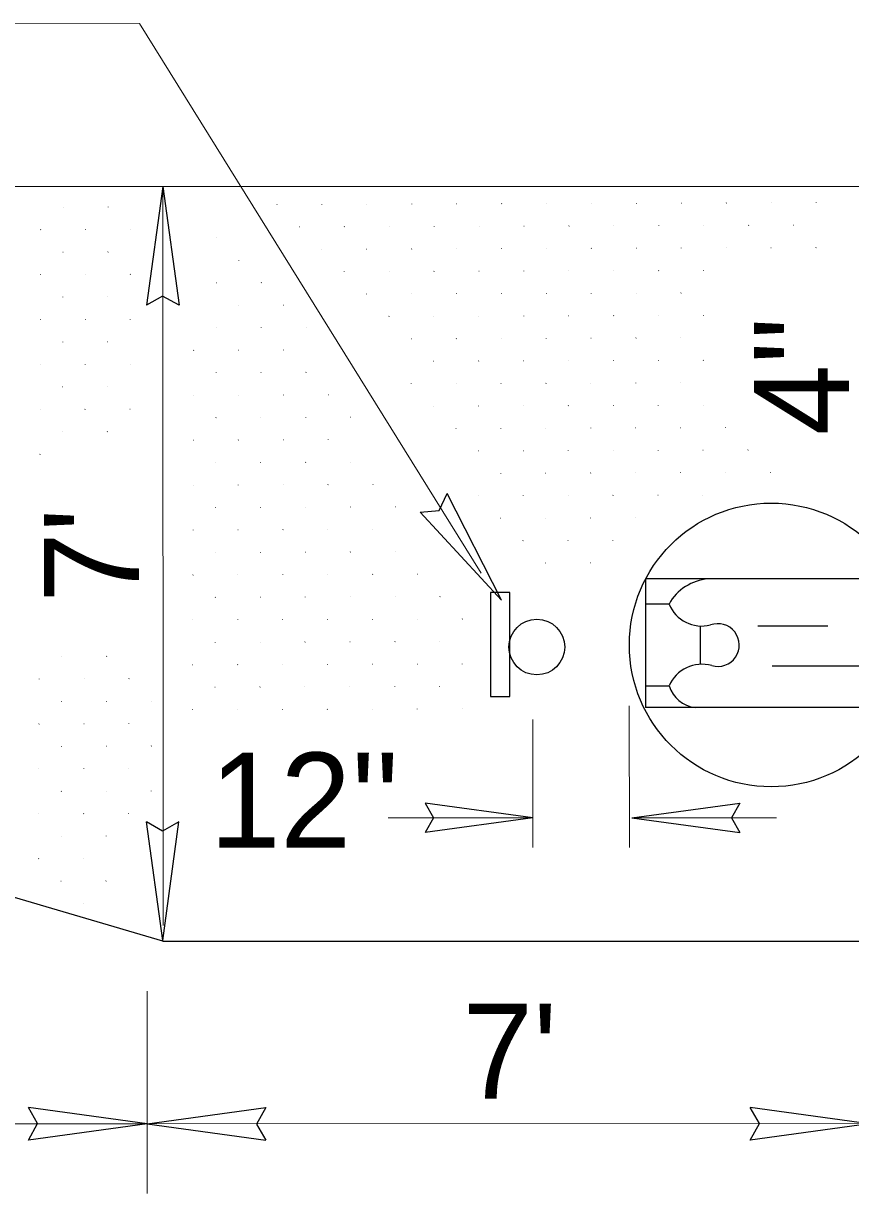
# Model space of a CAD drawing. Extents: x 578 to 948, y 17 to 286.
# Drawn here: x 658.56 to 670.32, y 215.28 to 231.92 of the extents above; entities that cross this region are included whole.
import ezdxf

# ---------------------------------------------------------------- set-up
doc = ezdxf.new("R2010")
doc.units = 0
doc.header["$LTSCALE"] = 0.54
doc.layers.add('1', color=7, linetype='Continuous', lineweight=13)

msp = doc.modelspace()

# ---------------------------------------------------------------- linework, layer by layer
at = {"layer": '1', "lineweight": 25}
for p, q in [((620.2849, 229.5849), (779.4691, 229.6563)), ((660.5401, 229.6029), (660.3071, 227.9152)), ((660.5401, 229.6029), (660.7708, 227.9149)), ((660.5397, 218.8696), (624.1788, 229.5376)), ((665.3576, 223.717), (664.5823, 225.2341)), ((665.3576, 223.717), (664.2018, 224.9687)), ((670.6638, 224.0212), (667.4055, 224.0212)), ((667.4055, 224.0212), (667.4055, 222.1913)), ((667.7409, 223.662), (667.4055, 223.662)), ((668.1873, 222.8043), (668.1873, 223.3518)), ((669.0045, 223.3549), (669.9993, 223.3549)), ((669.2088, 222.7864), (670.6478, 222.7864)), ((667.7398, 222.4965), (667.4055, 222.4965)), ((671.8584, 222.1913), (667.4055, 222.1913)), ((665.8054, 220.6225), (664.271, 220.8333)), ((667.2113, 220.6225), (668.7457, 220.8333)), ((665.8054, 220.6225), (664.271, 220.4117)), ((667.2113, 220.6225), (668.7457, 220.4117)), ((660.5379, 218.8767), (660.305, 220.5643)), ((660.5379, 218.8767), (660.7688, 220.5646)), ((660.5397, 218.8696), (670.6089, 218.8696)), ((660.3157, 216.2698), (658.6278, 216.5018)), ((660.3163, 216.2682), (662.0042, 216.5004)), ((670.5843, 216.2708), (668.8964, 216.5025)), ((660.3157, 216.2698), (658.6278, 216.0379)), ((660.3163, 216.2682), (662.0043, 216.0366)), ((670.5843, 216.2708), (668.8964, 216.0387))]:
    msp.add_line(p, q, dxfattribs=at)
at = {"layer": '1'}
for p, q in [((660.5401, 229.6028), (660.5465, 219.0901)), ((667.1759, 222.2154), (667.1772, 220.2012)), ((665.8027, 222.0216), (665.8038, 220.2003)), ((665.8058, 220.6233), (663.746, 220.6233)), ((667.211, 220.6233), (669.2708, 220.6233)), ((660.316, 218.1543), (660.316, 215.2769))]:
    msp.add_line(p, q, dxfattribs=at)
for points in [[(665.0658, 224.1008), (660.2083, 231.924), (649.5898, 231.9136)], [(659.1231, 229.3107), (659.1211, 229.3086), (659.1231, 229.3107)], [(659.7623, 229.3128), (659.7603, 229.3107), (659.7623, 229.3128)], [(662.1646, 229.3496), (662.1624, 229.3476), (662.1646, 229.3496)], [(662.8037, 229.3517), (662.8017, 229.3496), (662.8037, 229.3517)], [(663.4428, 229.3538), (663.4408, 229.3517), (663.4428, 229.3538)], [(664.082, 229.3558), (664.08, 229.3538), (664.082, 229.3558)], [(664.7213, 229.3579), (664.7191, 229.3558), (664.7213, 229.3579)], [(665.3604, 229.36), (665.3583, 229.3579), (665.3604, 229.36)], [(665.9996, 229.3621), (665.9975, 229.36), (665.9996, 229.3621)], [(666.6388, 229.3641), (666.6367, 229.3621), (666.6388, 229.3641)], [(667.2779, 229.3662), (667.2758, 229.3641), (667.2779, 229.3662)], [(667.9171, 229.3683), (667.915, 229.3662), (667.9171, 229.3683)], [(668.5563, 229.3703), (668.5543, 229.3683), (668.5563, 229.3703)], [(669.1954, 229.3724), (669.1933, 229.3703), (669.1954, 229.3724)], [(669.8346, 229.3744), (669.8325, 229.3724), (669.8346, 229.3744)], [(658.8025, 228.99), (658.8004, 228.988), (658.8025, 228.99)], [(659.4417, 228.9922), (659.4396, 228.99), (659.4417, 228.9922)], [(660.0808, 228.9943), (660.0788, 228.9922), (660.0808, 228.9943)], [(662.4831, 229.0311), (662.481, 229.029), (662.4831, 229.0311)], [(663.1223, 229.0331), (663.1203, 229.0311), (663.1223, 229.0331)], [(663.7614, 229.0353), (663.7593, 229.0331), (663.7614, 229.0353)], [(664.4006, 229.0373), (664.3985, 229.0353), (664.4006, 229.0373)], [(665.0398, 229.0393), (665.0377, 229.0373), (665.0398, 229.0393)], [(665.679, 229.0414), (665.6769, 229.0393), (665.679, 229.0414)], [(666.3181, 229.0435), (666.3161, 229.0414), (666.3181, 229.0435)], [(666.9573, 229.0456), (666.9553, 229.0435), (666.9573, 229.0456)], [(667.5964, 229.0476), (667.5944, 229.0456), (667.5964, 229.0476)], [(668.2357, 229.0498), (668.2335, 229.0476), (668.2357, 229.0498)], [(668.8748, 229.0518), (668.8728, 229.0498), (668.8748, 229.0518)], [(669.514, 229.0538), (669.5119, 229.0518), (669.514, 229.0538)], [(661.3043, 228.8736), (661.3023, 228.8716), (661.3043, 228.8736)], [(668.5543, 228.7312), (668.5521, 228.7291), (668.5543, 228.7312)], [(669.1933, 228.7333), (669.1913, 228.7312), (669.1933, 228.7333)], [(669.8325, 228.7353), (669.8305, 228.7333), (669.8325, 228.7353)], [(659.1211, 228.6715), (659.1189, 228.6694), (659.1211, 228.6715)], [(659.7603, 228.6736), (659.7582, 228.6715), (659.7603, 228.6736)], [(662.8017, 228.7125), (662.7995, 228.7104), (662.8017, 228.7125)], [(663.4408, 228.7146), (663.4388, 228.7125), (663.4408, 228.7146)], [(664.08, 228.7167), (664.0779, 228.7146), (664.08, 228.7167)], [(664.7191, 228.7188), (664.7171, 228.7167), (664.7191, 228.7188)], [(665.3583, 228.7208), (665.3563, 228.7188), (665.3583, 228.7208)], [(665.9975, 228.7229), (665.9954, 228.7208), (665.9975, 228.7229)], [(666.6367, 228.7249), (666.6346, 228.7229), (666.6367, 228.7249)], [(667.2758, 228.727), (667.2738, 228.7249), (667.2758, 228.727)], [(667.915, 228.7291), (667.9129, 228.727), (667.915, 228.7291)], [(661.6228, 228.5551), (661.6208, 228.553), (661.6228, 228.5551)], [(665.0377, 228.4002), (665.0357, 228.3981), (665.0377, 228.4002)], [(665.6769, 228.4023), (665.6748, 228.4002), (665.6769, 228.4023)], [(666.3161, 228.4043), (666.314, 228.4023), (666.3161, 228.4043)], [(666.9553, 228.4064), (666.9532, 228.4043), (666.9553, 228.4064)], [(667.5944, 228.4084), (667.5923, 228.4064), (667.5944, 228.4084)], [(668.2335, 228.4105), (668.2315, 228.4084), (668.2335, 228.4105)], [(658.8004, 228.3509), (658.7983, 228.3488), (658.8004, 228.3509)], [(659.4396, 228.3529), (659.4375, 228.3509), (659.4396, 228.3529)], [(660.0788, 228.3551), (660.0768, 228.3529), (660.0788, 228.3551)], [(661.3023, 228.2344), (661.3001, 228.2323), (661.3023, 228.2344)], [(661.9413, 228.2365), (661.9393, 228.2344), (661.9413, 228.2365)], [(663.1203, 228.3939), (663.1181, 228.3919), (663.1203, 228.3939)], [(663.7593, 228.396), (663.7573, 228.3939), (663.7593, 228.396)], [(664.3985, 228.3981), (664.3965, 228.396), (664.3985, 228.3981)], [(663.4388, 228.0754), (663.4367, 228.0733), (663.4388, 228.0754)], [(664.0779, 228.0775), (664.0758, 228.0754), (664.0779, 228.0775)], [(664.7171, 228.0796), (664.715, 228.0775), (664.7171, 228.0796)], [(665.3563, 228.0816), (665.3542, 228.0796), (665.3563, 228.0816)], [(665.9954, 228.0837), (665.9933, 228.0816), (665.9954, 228.0837)], [(666.6346, 228.0858), (666.6325, 228.0837), (666.6346, 228.0858)], [(667.2738, 228.0878), (667.2718, 228.0858), (667.2738, 228.0878)], [(667.9129, 228.0899), (667.9109, 228.0878), (667.9129, 228.0899)], [(659.1189, 228.0323), (659.1169, 228.0303), (659.1189, 228.0323)], [(659.7582, 228.0343), (659.7561, 228.0323), (659.7582, 228.0343)], [(661.6208, 227.9159), (661.6187, 227.9138), (661.6208, 227.9159)], [(662.2599, 227.9179), (662.2578, 227.9159), (662.2599, 227.9179)], [(663.7573, 227.7568), (663.7552, 227.7548), (663.7573, 227.7568)], [(664.3965, 227.7589), (664.3944, 227.7568), (664.3965, 227.7589)], [(665.0357, 227.761), (665.0336, 227.7589), (665.0357, 227.761)], [(665.6748, 227.7631), (665.6728, 227.761), (665.6748, 227.7631)], [(666.314, 227.7651), (666.3119, 227.7631), (666.314, 227.7651)], [(666.9532, 227.7673), (666.9511, 227.7651), (666.9532, 227.7673)], [(667.5923, 227.7693), (667.5903, 227.7673), (667.5923, 227.7693)], [(668.2315, 227.7713), (668.2294, 227.7693), (668.2315, 227.7713)], [(658.7983, 227.7118), (658.7963, 227.7097), (658.7983, 227.7118)], [(659.4375, 227.7138), (659.4354, 227.7118), (659.4375, 227.7138)], [(660.0768, 227.7158), (660.0746, 227.7138), (660.0768, 227.7158)], [(661.3001, 227.5953), (661.298, 227.5932), (661.3001, 227.5953)], [(661.9393, 227.5973), (661.9372, 227.5953), (661.9393, 227.5973)], [(662.5785, 227.5994), (662.5764, 227.5973), (662.5785, 227.5994)], [(664.0758, 227.4383), (664.0738, 227.4363), (664.0758, 227.4383)], [(664.715, 227.4404), (664.7129, 227.4383), (664.715, 227.4404)], [(665.3542, 227.4425), (665.3522, 227.4404), (665.3542, 227.4425)], [(665.9933, 227.4445), (665.9913, 227.4425), (665.9933, 227.4445)], [(666.6325, 227.4466), (666.6304, 227.4445), (666.6325, 227.4466)], [(667.2718, 227.4487), (667.2696, 227.4466), (667.2718, 227.4487)], [(667.9109, 227.4508), (667.9088, 227.4487), (667.9109, 227.4508)], [(659.1169, 227.3932), (659.1148, 227.3911), (659.1169, 227.3932)], [(659.7561, 227.3953), (659.754, 227.3932), (659.7561, 227.3953)], [(660.9795, 227.2746), (660.9774, 227.2726), (660.9795, 227.2746)], [(661.6187, 227.2767), (661.6166, 227.2746), (661.6187, 227.2767)], [(662.2578, 227.2788), (662.2558, 227.2767), (662.2578, 227.2788)], [(658.7963, 227.0726), (658.7943, 227.0704), (658.7963, 227.0726)], [(659.4354, 227.0746), (659.4334, 227.0726), (659.4354, 227.0746)], [(660.0746, 227.0767), (660.0726, 227.0746), (660.0746, 227.0767)], [(664.3944, 227.1198), (664.3923, 227.1177), (664.3944, 227.1198)], [(665.0336, 227.1218), (665.0315, 227.1198), (665.0336, 227.1218)], [(665.6728, 227.1239), (665.6707, 227.1218), (665.6728, 227.1239)], [(666.3119, 227.1259), (666.3098, 227.1239), (666.3119, 227.1259)], [(666.9511, 227.128), (666.949, 227.1259), (666.9511, 227.128)], [(667.5903, 227.1302), (667.5882, 227.128), (667.5903, 227.1302)], [(668.2294, 227.1322), (668.2274, 227.1302), (668.2294, 227.1322)], [(661.298, 226.9561), (661.296, 226.954), (661.298, 226.9561)], [(661.9372, 226.9581), (661.9352, 226.9561), (661.9372, 226.9581)], [(662.5764, 226.9603), (662.5743, 226.9581), (662.5764, 226.9603)], [(659.1148, 226.754), (659.1128, 226.7519), (659.1148, 226.754)], [(659.754, 226.7561), (659.7519, 226.754), (659.754, 226.7561)], [(664.0738, 226.7992), (664.0717, 226.7971), (664.0738, 226.7992)], [(664.7129, 226.8012), (664.7108, 226.7992), (664.7129, 226.8012)], [(665.3522, 226.8033), (665.35, 226.8012), (665.3522, 226.8033)], [(665.9913, 226.8053), (665.9893, 226.8033), (665.9913, 226.8053)], [(666.6304, 226.8074), (666.6284, 226.8053), (666.6304, 226.8074)], [(667.2696, 226.8094), (667.2676, 226.8074), (667.2696, 226.8094)], [(667.9088, 226.8116), (667.9067, 226.8094), (667.9088, 226.8116)], [(660.9774, 226.6355), (660.9754, 226.6334), (660.9774, 226.6355)], [(661.6166, 226.6375), (661.6145, 226.6355), (661.6166, 226.6375)], [(662.2558, 226.6396), (662.2537, 226.6375), (662.2558, 226.6396)], [(662.895, 226.6417), (662.8928, 226.6396), (662.895, 226.6417)], [(658.7943, 226.4333), (658.7921, 226.4313), (658.7943, 226.4333)], [(659.4334, 226.4355), (659.4313, 226.4333), (659.4334, 226.4355)], [(660.0726, 226.4375), (660.0705, 226.4355), (660.0726, 226.4375)], [(664.3923, 226.4806), (664.3903, 226.4785), (664.3923, 226.4806)], [(665.0315, 226.4826), (665.0294, 226.4806), (665.0315, 226.4826)], [(665.6707, 226.4848), (665.6686, 226.4826), (665.6707, 226.4848)], [(666.3098, 226.4868), (666.3078, 226.4848), (666.3098, 226.4868)], [(666.949, 226.4888), (666.9469, 226.4868), (666.949, 226.4888)], [(667.5882, 226.4909), (667.5861, 226.4888), (667.5882, 226.4909)], [(668.2274, 226.493), (668.2253, 226.4909), (668.2274, 226.493)], [(661.296, 226.3169), (661.2939, 226.3148), (661.296, 226.3169)], [(661.9352, 226.3189), (661.9331, 226.3169), (661.9352, 226.3189)], [(662.5743, 226.321), (662.5723, 226.3189), (662.5743, 226.321)], [(663.2135, 226.3232), (663.2114, 226.321), (663.2135, 226.3232)], [(659.1128, 226.1148), (659.1107, 226.1128), (659.1128, 226.1148)], [(659.7519, 226.1169), (659.7498, 226.1148), (659.7519, 226.1169)], [(664.7108, 226.162), (664.7088, 226.16), (664.7108, 226.162)], [(665.35, 226.1641), (665.3479, 226.162), (665.35, 226.1641)], [(665.9893, 226.1662), (665.9871, 226.1641), (665.9893, 226.1662)], [(666.6284, 226.1683), (666.6263, 226.1662), (666.6284, 226.1683)], [(667.2676, 226.1703), (667.2655, 226.1683), (667.2676, 226.1703)], [(667.9067, 226.1723), (667.9047, 226.1703), (667.9067, 226.1723)], [(668.5459, 226.1745), (668.5438, 226.1723), (668.5459, 226.1745)], [(660.9754, 225.9963), (660.9733, 225.9942), (660.9754, 225.9963)], [(661.6145, 225.9983), (661.6125, 225.9963), (661.6145, 225.9983)], [(662.2537, 226.0004), (662.2517, 225.9983), (662.2537, 226.0004)], [(662.8928, 226.0024), (662.8908, 226.0004), (662.8928, 226.0024)], [(658.7921, 225.7942), (658.7901, 225.7921), (658.7921, 225.7942)], [(665.0294, 225.8435), (665.0273, 225.8414), (665.0294, 225.8435)], [(665.6686, 225.8455), (665.6665, 225.8435), (665.6686, 225.8455)], [(666.3078, 225.8477), (666.3057, 225.8455), (666.3078, 225.8477)], [(666.9469, 225.8497), (666.9449, 225.8477), (666.9469, 225.8497)], [(667.5861, 225.8518), (667.5841, 225.8497), (667.5861, 225.8518)], [(668.2253, 225.8538), (668.2232, 225.8518), (668.2253, 225.8538)], [(668.8645, 225.8559), (668.8623, 225.8538), (668.8645, 225.8559)], [(661.2939, 225.6778), (661.2918, 225.6756), (661.2939, 225.6778)], [(661.9331, 225.6798), (661.9311, 225.6778), (661.9331, 225.6798)], [(662.5723, 225.6818), (662.5702, 225.6798), (662.5723, 225.6818)], [(663.2114, 225.6839), (663.2093, 225.6818), (663.2114, 225.6839)], [(665.3479, 225.5249), (665.3459, 225.5228), (665.3479, 225.5249)], [(665.9871, 225.527), (665.9851, 225.5249), (665.9871, 225.527)], [(666.6263, 225.5291), (666.6243, 225.527), (666.6263, 225.5291)], [(667.2655, 225.5312), (667.2634, 225.5291), (667.2655, 225.5312)], [(667.9047, 225.5332), (667.9026, 225.5312), (667.9047, 225.5332)], [(668.5438, 225.5353), (668.5418, 225.5332), (668.5438, 225.5353)], [(669.1831, 225.5373), (669.1809, 225.5353), (669.1831, 225.5373)], [(660.9733, 225.3571), (660.9712, 225.355), (660.9733, 225.3571)], [(661.6125, 225.3592), (661.6103, 225.3571), (661.6125, 225.3592)], [(662.2517, 225.3613), (662.2496, 225.3592), (662.2517, 225.3613)], [(662.8908, 225.3633), (662.8888, 225.3613), (662.8908, 225.3633)], [(663.5299, 225.3654), (663.5279, 225.3633), (663.5299, 225.3654)], [(665.0273, 225.2043), (665.0253, 225.2023), (665.0273, 225.2043)], [(665.6665, 225.2063), (665.6644, 225.2043), (665.6665, 225.2063)], [(666.3057, 225.2084), (666.3036, 225.2063), (666.3057, 225.2084)], [(666.9449, 225.2106), (666.9428, 225.2084), (666.9449, 225.2106)], [(667.5841, 225.2126), (667.582, 225.2106), (667.5841, 225.2126)], [(668.2232, 225.2147), (668.2212, 225.2126), (668.2232, 225.2147)], [(661.2918, 225.0385), (661.2898, 225.0365), (661.2918, 225.0385)], [(661.9311, 225.0407), (661.9289, 225.0385), (661.9311, 225.0407)], [(662.5702, 225.0427), (662.5682, 225.0407), (662.5702, 225.0427)], [(663.2093, 225.0448), (663.2073, 225.0427), (663.2093, 225.0448)], [(663.8485, 225.0468), (663.8464, 225.0448), (663.8485, 225.0468)], [(665.3459, 224.8858), (665.3438, 224.8838), (665.3459, 224.8858)], [(665.9851, 224.8878), (665.983, 224.8858), (665.9851, 224.8878)], [(666.6243, 224.8898), (666.6222, 224.8878), (666.6243, 224.8898)], [(667.2634, 224.892), (667.2613, 224.8898), (667.2634, 224.892)], [(660.9712, 224.7179), (660.9692, 224.7158), (660.9712, 224.7179)], [(661.6103, 224.72), (661.6083, 224.7179), (661.6103, 224.72)], [(662.2496, 224.7221), (662.2475, 224.72), (662.2496, 224.7221)], [(662.8888, 224.7242), (662.8867, 224.7221), (662.8888, 224.7242)], [(663.5279, 224.7262), (663.5258, 224.7242), (663.5279, 224.7262)], [(666.9428, 224.5713), (666.9408, 224.5693), (666.9428, 224.5713)], [(662.5682, 224.4036), (662.566, 224.4014), (662.5682, 224.4036)], [(663.2073, 224.4056), (663.2053, 224.4036), (663.2073, 224.4056)], [(663.8464, 224.4077), (663.8444, 224.4056), (663.8464, 224.4077)], [(665.6644, 224.5672), (665.6624, 224.5652), (665.6644, 224.5672)], [(666.3036, 224.5693), (666.3016, 224.5672), (666.3036, 224.5693)], [(661.2898, 224.3993), (661.2877, 224.3973), (661.2898, 224.3993)], [(661.9289, 224.4014), (661.9268, 224.3993), (661.9289, 224.4014)], [(665.983, 224.2487), (665.981, 224.2466), (665.983, 224.2487)], [(666.6222, 224.2507), (666.6201, 224.2487), (666.6222, 224.2507)], [(660.9692, 224.0788), (660.9671, 224.0768), (660.9692, 224.0788)], [(661.6083, 224.0808), (661.6063, 224.0788), (661.6083, 224.0808)], [(662.2475, 224.0829), (662.2454, 224.0808), (662.2475, 224.0829)], [(662.8867, 224.085), (662.8846, 224.0829), (662.8867, 224.085)], [(663.5258, 224.087), (663.5238, 224.085), (663.5258, 224.087)], [(664.165, 224.0891), (664.163, 224.087), (664.165, 224.0891)], [(661.2877, 223.7602), (661.2857, 223.7582), (661.2877, 223.7602)], [(661.9268, 223.7623), (661.9248, 223.7602), (661.9268, 223.7623)], [(662.566, 223.7643), (662.564, 223.7623), (662.566, 223.7643)], [(663.2053, 223.7664), (663.2031, 223.7643), (663.2053, 223.7664)], [(663.8444, 223.7685), (663.8423, 223.7664), (663.8444, 223.7685)], [(664.4836, 223.7705), (664.4815, 223.7685), (664.4836, 223.7705)], [(660.9671, 223.4396), (660.965, 223.4375), (660.9671, 223.4396)], [(661.6063, 223.4417), (661.6042, 223.4396), (661.6063, 223.4417)], [(662.2454, 223.4437), (662.2433, 223.4417), (662.2454, 223.4437)], [(662.8846, 223.4458), (662.8825, 223.4437), (662.8846, 223.4458)], [(663.5238, 223.4479), (663.5217, 223.4458), (663.5238, 223.4479)], [(664.163, 223.4499), (664.1608, 223.4479), (664.163, 223.4499)], [(664.8021, 223.452), (664.8001, 223.4499), (664.8021, 223.452)], [(661.2857, 223.1211), (661.2835, 223.1189), (661.2857, 223.1211)], [(661.9248, 223.1231), (661.9228, 223.1211), (661.9248, 223.1231)], [(662.564, 223.1252), (662.5619, 223.1231), (662.564, 223.1252)], [(663.2031, 223.1273), (663.2011, 223.1252), (663.2031, 223.1273)], [(663.8423, 223.1293), (663.8403, 223.1273), (663.8423, 223.1293)], [(664.4815, 223.1314), (664.4794, 223.1293), (664.4815, 223.1314)], [(659.1024, 222.9189), (659.1003, 222.9168), (659.1024, 222.9189)], [(659.7416, 222.921), (659.7395, 222.9189), (659.7416, 222.921)], [(660.965, 222.8004), (660.9629, 222.7983), (660.965, 222.8004)], [(661.6042, 222.8025), (661.6021, 222.8004), (661.6042, 222.8025)], [(662.2433, 222.8046), (662.2413, 222.8025), (662.2433, 222.8046)], [(662.8825, 222.8066), (662.8805, 222.8046), (662.8825, 222.8066)], [(663.5217, 222.8088), (663.5197, 222.8066), (663.5217, 222.8088)], [(664.1608, 222.8108), (664.1588, 222.8088), (664.1608, 222.8108)], [(664.8001, 222.8128), (664.7979, 222.8108), (664.8001, 222.8128)], [(658.7818, 222.5983), (658.7798, 222.5963), (658.7818, 222.5983)], [(659.4209, 222.6003), (659.4189, 222.5983), (659.4209, 222.6003)], [(660.0601, 222.6025), (660.0581, 222.6003), (660.0601, 222.6025)], [(661.2835, 222.4819), (661.2815, 222.4798), (661.2835, 222.4819)], [(661.9228, 222.4839), (661.9207, 222.4819), (661.9228, 222.4839)], [(662.5619, 222.486), (662.5598, 222.4839), (662.5619, 222.486)], [(663.2011, 222.4881), (663.199, 222.486), (663.2011, 222.4881)], [(663.8403, 222.4902), (663.8382, 222.4881), (663.8403, 222.4902)], [(664.4794, 222.4923), (664.4773, 222.4902), (664.4794, 222.4923)], [(659.1003, 222.2798), (659.0983, 222.2778), (659.1003, 222.2798)], [(659.7395, 222.2818), (659.7374, 222.2798), (659.7395, 222.2818)], [(660.3787, 222.2839), (660.3766, 222.2818), (660.3787, 222.2839)], [(660.9629, 222.1613), (660.9609, 222.1592), (660.9629, 222.1613)], [(661.6021, 222.1633), (661.6, 222.1613), (661.6021, 222.1633)], [(662.2413, 222.1654), (662.2392, 222.1633), (662.2413, 222.1654)], [(662.8805, 222.1674), (662.8783, 222.1654), (662.8805, 222.1674)], [(663.5197, 222.1695), (663.5176, 222.1674), (663.5197, 222.1695)], [(664.1588, 222.1716), (664.1568, 222.1695), (664.1588, 222.1716)], [(664.7979, 222.1737), (664.7959, 222.1716), (664.7979, 222.1737)], [(658.7798, 221.9592), (658.7776, 221.9571), (658.7798, 221.9592)], [(659.4189, 221.9612), (659.4168, 221.9592), (659.4189, 221.9612)], [(660.0581, 221.9633), (660.056, 221.9612), (660.0581, 221.9633)], [(659.0983, 221.6406), (659.0962, 221.6385), (659.0983, 221.6406)], [(659.7374, 221.6427), (659.7354, 221.6406), (659.7374, 221.6427)], [(660.3766, 221.6447), (660.3746, 221.6427), (660.3766, 221.6447)], [(658.7776, 221.32), (658.7756, 221.3178), (658.7776, 221.32)], [(659.4168, 221.3221), (659.4148, 221.32), (659.4168, 221.3221)], [(660.056, 221.3241), (660.0539, 221.3221), (660.056, 221.3241)], [(659.0962, 221.0014), (659.0941, 220.9993), (659.0962, 221.0014)], [(659.7354, 221.0035), (659.7333, 221.0014), (659.7354, 221.0035)], [(660.3746, 221.0056), (660.3725, 221.0035), (660.3746, 221.0056)], [(658.7756, 220.6808), (658.7735, 220.6788), (658.7756, 220.6808)], [(659.4148, 220.6829), (659.4127, 220.6808), (659.4148, 220.6829)], [(660.0539, 220.6849), (660.0518, 220.6829), (660.0539, 220.6849)], [(659.0941, 220.3623), (659.0921, 220.3602), (659.0941, 220.3623)], [(659.7333, 220.3643), (659.7313, 220.3623), (659.7333, 220.3643)], [(658.7735, 220.0416), (658.7715, 220.0396), (658.7735, 220.0416)], [(659.4127, 220.0437), (659.4106, 220.0416), (659.4127, 220.0437)], [(659.0921, 219.7231), (659.09, 219.721), (659.0921, 219.7231)], [(659.7313, 219.7251), (659.7292, 219.7231), (659.7313, 219.7251)], [(659.4106, 219.4045), (659.4086, 219.4024), (659.4106, 219.4045)], [(678.8951, 216.2723), (660.316, 216.269), (624.1388, 216.269)]]:
    msp.add_lwpolyline(points, dxfattribs=at)
at = {"layer": '1', "lineweight": 25}
for points in [[(660.7708, 227.9149), (660.5367, 228.0457), (660.3071, 227.9152)], [(664.2018, 224.9687), (664.4687, 224.9957), (664.5823, 225.2341)], [(664.271, 220.8333), (664.3898, 220.6203), (664.271, 220.4117)], [(668.7457, 220.8333), (668.627, 220.6203), (668.7457, 220.4117)], [(660.7688, 220.5646), (660.5346, 220.4339), (660.305, 220.5643)], [(658.6278, 216.0379), (658.7584, 216.2723), (658.6278, 216.5018)], [(662.0042, 216.5004), (661.8736, 216.2661), (662.0043, 216.0366)], [(668.8964, 216.0387), (669.027, 216.2731), (668.8964, 216.5025)]]:
    msp.add_lwpolyline(points, dxfattribs=at)
msp.add_lwpolyline([(665.1999, 222.3484), (665.4758, 222.3484), (665.4758, 223.8276), (665.1999, 223.8276)], close=True, dxfattribs=at)
for centre, radius in [((669.1938, 223.0817), 2.0178), ((665.86, 223.052), 0.3961)]:
    msp.add_circle(centre, radius, dxfattribs=at)
for centre, radius, start, end in [((668.3471, 223.3319), 0.6902, 94.02524, 151.43061), ((668.2085, 223.8585), 0.5072, 202.80438, 283.75559), ((668.4345, 223.0803), 0.3045, 253.51393, 110.24675), ((668.2085, 222.3006), 0.5072, 74.02334, 157.04928), ((668.1639, 222.6312), 0.4428, 197.45367, 263.54226)]:
    msp.add_arc(centre, radius, start, end, dxfattribs=at)

# ---------------------------------------------------------------- texts
at = {"layer": '1'}
for s, p in [("4''", (670.3027, 226.063)), ("7'", (660.2022, 223.6816))]:
    msp.add_text(s, height=1.351, rotation=90, dxfattribs=at).set_placement(p)
for s, p in [("12''", (661.2073, 220.1993)), ("7'", (664.8018, 216.6283))]:
    msp.add_text(s, height=1.351, dxfattribs=at).set_placement(p)

doc.saveas('drawing.dxf')
